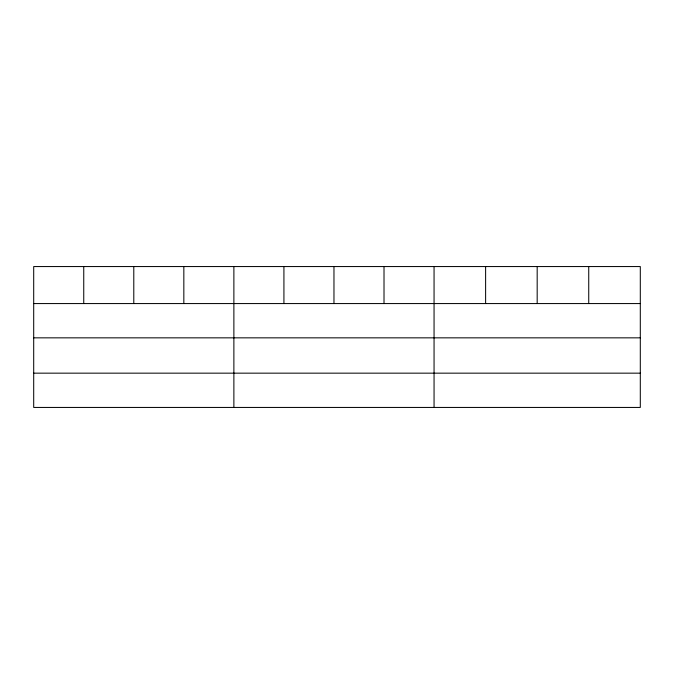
<?xml version="1.0" encoding="UTF-8"?>
<svg xmlns="http://www.w3.org/2000/svg" width="674" height="674" viewBox="0 0 674 674"><rect width="100%" height="100%" fill="white"/><g stroke="black" fill="none" stroke-linecap="round" stroke-linejoin="round"><path stroke-width="1.01" d="M640.3 337.843L640.3 266.559L33.7 266.559L33.7 407.441L640.3 407.441L640.3 337.843L33.7 337.843M33.7 303.57L640.3 303.57M33.7 373.16L640.3 373.16M588.739 266.559L588.739 303.57M537.178 266.559L537.178 303.57M485.617 266.559L485.617 303.57M434.056 266.559L434.056 407.441M384.012 266.559L384.012 303.57M333.967 266.559L333.967 303.57M283.923 266.559L283.923 303.57M233.878 266.559L233.878 407.441M183.833 266.559L183.833 303.57M133.789 266.559L133.789 303.57M83.745 266.559L83.745 303.57"/></g></svg>
